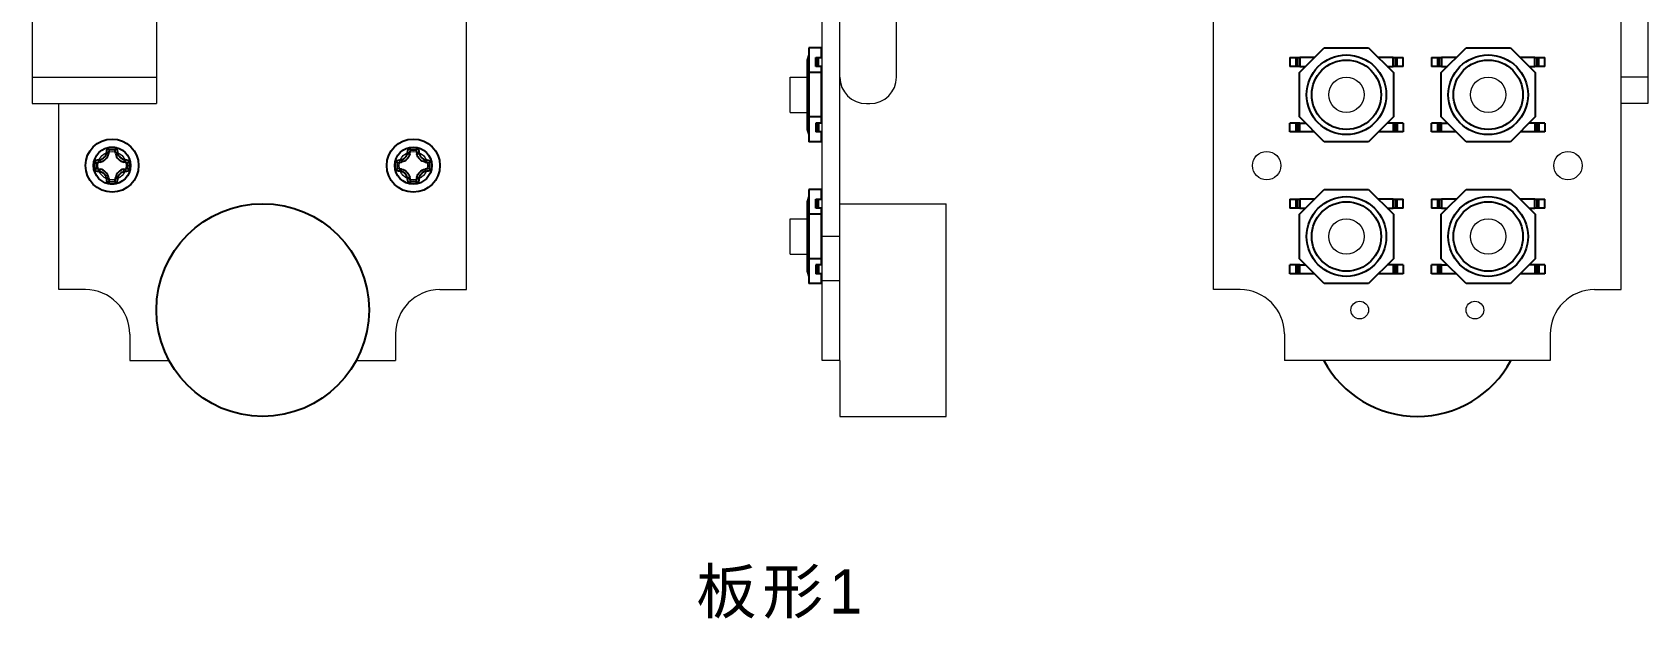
# Model space of a CAD drawing. Header units: millimetres. Extents: x -13 to 383, y -156 to 81.
# Drawn here: x -13 to 78.2, y -17.4 to 15.7 of the extents above; entities that cross this region are included whole.
import ezdxf

# ---------------------------------------------------------------- set-up
doc = ezdxf.new("R2010")
doc.units = ezdxf.units.MM
doc.header["$LTSCALE"] = 0.5
doc.linetypes.add('虚线', pattern=[2, 1, -1])
doc.layers.get('0').update_dxf_attribs({"lineweight": 18})
doc.layers.add('尺寸线层', color=3, linetype='Continuous', lineweight=18)
doc.styles.add('标准', font='', dxfattribs={"width": 0.667})
doc.styles.get('标准').set_extended_font_data('宋体')

# ---------------------------------------------------------------- blocks, each defined once
blk = doc.blocks.new('*X21')
at = {"color": 136, "linetype": 'Continuous', "lineweight": 25}
for p, q in [((3.374, -0.861), (2.674, -0.861)), ((2.674, -0.861), (2.674, -2.259)), ((3.374, -0.861), (3.374, -1.411)), ((2.674, -1.261), (2.574, -1.553)), ((2.574, -1.553), (2.574, -5.47)), ((3.074, -1.911), (3.074, -1.411)), ((3.074, -1.411), (3.133, -1.411)), ((3.133, -1.911), (3.133, -1.411)), ((3.133, -1.411), (3.224, -1.411)), ((3.224, -1.411), (3.424, -1.411)), ((3.224, -1.911), (3.224, -1.411)), ((3.374, -2.259), (2.674, -2.259)), ((2.674, -2.259), (2.674, -4.764)), ((3.133, -1.911), (3.074, -1.911)), ((3.224, -1.911), (3.133, -1.911)), ((3.424, -1.911), (3.224, -1.911)), ((3.374, -1.911), (3.374, -2.259)), ((3.374, -2.259), (3.374, -4.764)), ((3.374, -4.764), (2.674, -4.764)), ((2.674, -4.764), (2.674, -6.161)), ((3.074, -5.111), (3.074, -5.611)), ((3.133, -5.111), (3.074, -5.111)), ((3.133, -5.611), (3.133, -5.111)), ((3.224, -5.111), (3.133, -5.111)), ((3.224, -5.111), (3.224, -5.611)), ((3.424, -5.111), (3.224, -5.111)), ((3.374, -4.764), (3.374, -5.111)), ((2.574, -5.47), (2.674, -5.761)), ((3.374, -6.161), (2.674, -6.161)), ((3.133, -5.611), (3.074, -5.611)), ((3.224, -5.611), (3.133, -5.611)), ((3.424, -5.611), (3.224, -5.611)), ((3.374, -5.611), (3.374, -6.161))]:
    blk.add_line(p, q, dxfattribs=at)
blk = doc.blocks.new('*X22')
at = {"color": 136, "linetype": 'Continuous', "lineweight": 25}
for p, q in [((-4.211, -1.588), (-4.911, -1.588)), ((-4.911, -1.588), (-4.911, -2.985)), ((-4.211, -1.588), (-4.211, -2.138)), ((-4.911, -1.988), (-5.011, -2.279)), ((-5.011, -2.279), (-5.011, -6.197)), ((-4.511, -2.638), (-4.511, -2.138)), ((-4.511, -2.138), (-4.452, -2.138)), ((-4.452, -2.638), (-4.511, -2.638)), ((-4.452, -2.638), (-4.452, -2.138)), ((-4.452, -2.138), (-4.361, -2.138)), ((-4.361, -2.638), (-4.452, -2.638)), ((-4.361, -2.138), (-4.161, -2.138)), ((-4.361, -2.638), (-4.361, -2.138)), ((-4.161, -2.638), (-4.361, -2.638)), ((-4.211, -2.638), (-4.211, -2.985)), ((-4.211, -2.985), (-4.911, -2.985)), ((-4.911, -2.985), (-4.911, -5.491)), ((-4.211, -2.985), (-4.211, -5.491)), ((-5.011, -6.197), (-4.911, -6.488)), ((-4.211, -5.491), (-4.911, -5.491)), ((-4.911, -5.491), (-4.911, -6.888)), ((-4.511, -5.838), (-4.511, -6.338)), ((-4.452, -5.838), (-4.511, -5.838)), ((-4.452, -6.338), (-4.511, -6.338)), ((-4.452, -6.338), (-4.452, -5.838)), ((-4.361, -5.838), (-4.452, -5.838)), ((-4.361, -6.338), (-4.452, -6.338)), ((-4.361, -5.838), (-4.361, -6.338)), ((-4.161, -5.838), (-4.361, -5.838)), ((-4.161, -6.338), (-4.361, -6.338)), ((-4.211, -5.491), (-4.211, -5.838)), ((-4.211, -6.338), (-4.211, -6.888)), ((-4.211, -6.888), (-4.911, -6.888))]:
    blk.add_line(p, q, dxfattribs=at)
blk = doc.blocks.new('*X23')
at = {"color": 8}
for p, q in [((-8.362, 10.686), (-2.362, 10.686)), ((-2.362, -1.314), (-2.362, 10.686)), ((-8.362, 1.836), (-8.362, -1.314)), ((-8.362, -1.314), (-2.362, -1.314))]:
    blk.add_line(p, q, dxfattribs=at)
blk = doc.blocks.new('*X24')
at = {"color": 8, "linetype": 'Continuous', "ltscale": 0.5}
for p, q in [((-8.293, 2.47), (-8.093, 2.47)), ((-9.793, -5.03), (-9.793, 0.97)), ((-6.593, -5.03), (-6.593, 0.97)), ((-8.293, -6.53), (-8.093, -6.53))]:
    blk.add_line(p, q, dxfattribs=at)
for centre, start, end in [((-8.293, 0.97), 90, 180), ((-8.093, 0.97), 0, 90), ((-8.293, -5.03), 180, 270), ((-8.093, -5.03), 270, 360)]:
    blk.add_arc(centre, 1.5, start, end, dxfattribs=at)
blk = doc.blocks.new('*X27')
at = {"color": 3, "linetype": 'Continuous', "lineweight": 25}
blk.add_line((-6.06, -9.183), (-7.06, -9.183), dxfattribs=at)
at = {"color": 3}
for p, q in [((-7.06, -65.683), (-7.06, -9.183)), ((-6.06, -65.683), (-6.06, -9.183)), ((-6.06, -58.683), (-7.06, -58.683)), ((-6.06, -61.183), (-7.06, -61.183)), ((-6.06, -65.683), (-7.06, -65.683))]:
    blk.add_line(p, q, dxfattribs=at)
at = {"color": 3, "linetype": 'Continuous', "ltscale": 0.5}
for p, q in [((-6.06, -16.933), (-7.06, -16.933)), ((-6.06, -22.433), (-7.06, -22.433)), ((-6.06, -35.933), (-7.06, -35.933)), ((-6.06, -41.433), (-7.06, -41.433))]:
    blk.add_line(p, q, dxfattribs=at)

msp = doc.modelspace()

# ---------------------------------------------------------------- linework, layer by layer
at = {"color": 3}
for p, q in [((11.5, 1.15), (11.5, 21.4)), ((53.653, 1.15), (53.653, 21.4)), ((76.653, 1.15), (76.653, 21.4)), ((-11.5, 1.15), (-11.5, 11.65)), ((-10, 1.15), (-11.5, 1.15)), ((10, 1.15), (11.5, 1.15)), ((55.153, 1.15), (53.653, 1.15)), ((75.153, 1.15), (76.653, 1.15)), ((-7.5, -1.362), (-7.5, -2.85)), ((7.5, -1.35), (7.5, -2.85)), ((57.653, -1.35), (57.653, -2.85)), ((72.653, -1.362), (72.653, -2.85)), ((-7.5, -2.85), (-5.28, -2.85)), ((5.28, -2.85), (7.5, -2.85)), ((72.653, -2.85), (57.653, -2.85))]:
    msp.add_line(p, q, dxfattribs=at)
at = {"color": 8, "linetype": 'Continuous', "ltscale": 0.5}
for p, q in [((-13, 20.65), (-13, 11.65)), ((-6, 20.65), (-6, 11.65)), ((78.153, 20.65), (78.153, 11.65)), ((-13, 13.15), (-6, 13.15)), ((78.153, 13.15), (76.653, 13.15)), ((-13, 11.65), (-6, 11.65)), ((78.153, 11.65), (76.653, 11.65))]:
    msp.add_line(p, q, dxfattribs=at)
at = {"color": 136, "linetype": 'Continuous', "lineweight": 25}
for p, q in [((58.503, 13.403), (59.901, 14.8)), ((59.901, 14.8), (62.406, 14.8)), ((62.406, 14.8), (63.803, 13.403)), ((66.503, 13.403), (67.901, 14.8)), ((67.901, 14.8), (70.406, 14.8)), ((70.406, 14.8), (71.803, 13.403)), ((57.953, 14.25), (57.953, 13.75)), ((57.953, 14.25), (58.292, 14.25)), ((58.292, 13.75), (57.953, 13.75)), ((58.292, 14.25), (58.292, 13.75)), ((58.292, 14.25), (58.384, 14.25)), ((58.384, 13.75), (58.292, 13.75)), ((58.384, 14.25), (58.384, 13.75)), ((58.384, 14.25), (58.525, 14.25)), ((58.525, 13.75), (58.384, 13.75)), ((58.525, 14.25), (58.525, 13.75)), ((59.351, 14.25), (58.525, 14.25)), ((58.525, 13.75), (58.851, 13.75)), ((63.782, 14.25), (62.956, 14.25)), ((63.456, 13.75), (63.782, 13.75)), ((63.782, 13.75), (63.782, 14.25)), ((63.782, 14.25), (63.923, 14.25)), ((63.923, 13.75), (63.782, 13.75)), ((63.923, 13.75), (63.923, 14.25)), ((63.923, 14.25), (64.015, 14.25)), ((64.015, 13.75), (63.923, 13.75)), ((64.015, 13.75), (64.015, 14.25)), ((64.015, 14.25), (64.353, 14.25)), ((64.353, 13.75), (64.015, 13.75)), ((64.353, 13.75), (64.353, 14.25)), ((65.953, 14.25), (65.953, 13.75)), ((65.953, 14.25), (66.292, 14.25)), ((66.292, 13.75), (65.953, 13.75)), ((66.292, 14.25), (66.292, 13.75)), ((66.292, 14.25), (66.384, 14.25)), ((66.384, 13.75), (66.292, 13.75)), ((66.384, 14.25), (66.384, 13.75)), ((66.384, 14.25), (66.525, 14.25)), ((66.525, 13.75), (66.384, 13.75)), ((66.525, 14.25), (66.525, 13.75)), ((67.351, 14.25), (66.525, 14.25)), ((66.525, 13.75), (66.851, 13.75)), ((71.782, 14.25), (70.956, 14.25)), ((71.456, 13.75), (71.782, 13.75)), ((71.782, 13.75), (71.782, 14.25)), ((71.782, 14.25), (71.923, 14.25)), ((71.923, 13.75), (71.782, 13.75)), ((71.923, 13.75), (71.923, 14.25)), ((71.923, 14.25), (72.015, 14.25)), ((72.015, 13.75), (71.923, 13.75)), ((72.015, 13.75), (72.015, 14.25)), ((72.015, 14.25), (72.353, 14.25)), ((72.353, 13.75), (72.015, 13.75)), ((72.353, 13.75), (72.353, 14.25)), ((58.503, 10.897), (58.503, 13.403)), ((63.803, 13.403), (63.803, 10.897)), ((66.503, 10.897), (66.503, 13.403)), ((71.803, 13.403), (71.803, 10.897)), ((57.953, 10.05), (57.953, 10.55)), ((58.292, 10.55), (57.953, 10.55)), ((58.292, 10.05), (57.953, 10.05)), ((58.292, 10.55), (58.292, 10.05)), ((58.384, 10.55), (58.292, 10.55)), ((58.384, 10.05), (58.292, 10.05)), ((58.384, 10.55), (58.384, 10.05)), ((58.525, 10.55), (58.384, 10.55)), ((58.525, 10.05), (58.384, 10.05)), ((59.901, 9.5), (58.503, 10.897)), ((58.525, 10.05), (58.525, 10.55)), ((58.525, 10.55), (58.851, 10.55)), ((59.351, 10.05), (58.525, 10.05)), ((63.803, 10.897), (62.406, 9.5)), ((63.782, 10.05), (62.956, 10.05)), ((63.782, 10.55), (63.456, 10.55)), ((63.782, 10.55), (63.782, 10.05)), ((63.923, 10.55), (63.782, 10.55)), ((63.923, 10.05), (63.782, 10.05)), ((63.923, 10.05), (63.923, 10.55)), ((64.015, 10.55), (63.923, 10.55)), ((64.015, 10.05), (63.923, 10.05)), ((64.015, 10.55), (64.015, 10.05)), ((64.353, 10.55), (64.015, 10.55)), ((64.353, 10.05), (64.015, 10.05)), ((64.353, 10.55), (64.353, 10.05)), ((65.953, 10.05), (65.953, 10.55)), ((66.292, 10.55), (65.953, 10.55)), ((66.292, 10.05), (65.953, 10.05)), ((66.292, 10.55), (66.292, 10.05)), ((66.384, 10.55), (66.292, 10.55)), ((66.384, 10.05), (66.292, 10.05)), ((66.384, 10.55), (66.384, 10.05)), ((66.525, 10.55), (66.384, 10.55)), ((66.525, 10.05), (66.384, 10.05)), ((67.901, 9.5), (66.503, 10.897)), ((66.525, 10.05), (66.525, 10.55)), ((66.525, 10.55), (66.851, 10.55)), ((67.351, 10.05), (66.525, 10.05)), ((71.803, 10.897), (70.406, 9.5)), ((71.782, 10.05), (70.956, 10.05)), ((71.782, 10.55), (71.456, 10.55)), ((71.782, 10.55), (71.782, 10.05)), ((71.923, 10.55), (71.782, 10.55)), ((71.923, 10.05), (71.782, 10.05)), ((71.923, 10.05), (71.923, 10.55)), ((72.015, 10.55), (71.923, 10.55)), ((72.015, 10.05), (71.923, 10.05)), ((72.015, 10.55), (72.015, 10.05)), ((72.353, 10.55), (72.015, 10.55)), ((72.353, 10.05), (72.015, 10.05)), ((72.353, 10.55), (72.353, 10.05)), ((62.406, 9.5), (59.901, 9.5)), ((70.406, 9.5), (67.901, 9.5)), ((58.503, 5.403), (59.901, 6.8)), ((59.901, 6.8), (62.406, 6.8)), ((62.406, 6.8), (63.803, 5.403)), ((66.503, 5.403), (67.901, 6.8)), ((67.901, 6.8), (70.406, 6.8)), ((70.406, 6.8), (71.803, 5.403)), ((57.953, 6.25), (57.953, 5.75)), ((57.953, 6.25), (58.292, 6.25)), ((58.292, 5.75), (57.953, 5.75)), ((58.292, 6.25), (58.292, 5.75)), ((58.292, 6.25), (58.384, 6.25)), ((58.384, 5.75), (58.292, 5.75)), ((58.384, 6.25), (58.384, 5.75)), ((58.384, 6.25), (58.525, 6.25)), ((58.525, 5.75), (58.384, 5.75)), ((58.525, 6.25), (58.525, 5.75)), ((59.351, 6.25), (58.525, 6.25)), ((58.525, 5.75), (58.851, 5.75)), ((63.782, 6.25), (62.956, 6.25)), ((63.456, 5.75), (63.782, 5.75)), ((63.782, 5.75), (63.782, 6.25)), ((63.782, 6.25), (63.923, 6.25)), ((63.923, 5.75), (63.782, 5.75)), ((63.923, 5.75), (63.923, 6.25)), ((63.923, 6.25), (64.015, 6.25)), ((64.015, 5.75), (63.923, 5.75)), ((64.015, 5.75), (64.015, 6.25)), ((64.015, 6.25), (64.353, 6.25)), ((64.353, 5.75), (64.015, 5.75)), ((64.353, 5.75), (64.353, 6.25)), ((65.953, 6.25), (65.953, 5.75)), ((65.953, 6.25), (66.292, 6.25)), ((66.292, 5.75), (65.953, 5.75)), ((66.292, 6.25), (66.292, 5.75)), ((66.292, 6.25), (66.384, 6.25)), ((66.384, 5.75), (66.292, 5.75)), ((66.384, 6.25), (66.384, 5.75)), ((66.384, 6.25), (66.525, 6.25)), ((66.525, 5.75), (66.384, 5.75)), ((66.525, 6.25), (66.525, 5.75)), ((67.351, 6.25), (66.525, 6.25)), ((66.525, 5.75), (66.851, 5.75)), ((71.782, 6.25), (70.956, 6.25)), ((71.456, 5.75), (71.782, 5.75)), ((71.782, 5.75), (71.782, 6.25)), ((71.782, 6.25), (71.923, 6.25)), ((71.923, 5.75), (71.782, 5.75)), ((71.923, 5.75), (71.923, 6.25)), ((71.923, 6.25), (72.015, 6.25)), ((72.015, 5.75), (71.923, 5.75)), ((72.015, 5.75), (72.015, 6.25)), ((72.015, 6.25), (72.353, 6.25)), ((72.353, 5.75), (72.015, 5.75)), ((72.353, 5.75), (72.353, 6.25)), ((58.503, 2.897), (58.503, 5.403)), ((63.803, 5.403), (63.803, 2.897)), ((66.503, 2.897), (66.503, 5.403)), ((71.803, 5.403), (71.803, 2.897)), ((59.901, 1.5), (58.503, 2.897)), ((63.803, 2.897), (62.406, 1.5)), ((67.901, 1.5), (66.503, 2.897)), ((71.803, 2.897), (70.406, 1.5)), ((57.953, 2.05), (57.953, 2.55)), ((58.292, 2.55), (57.953, 2.55)), ((58.292, 2.05), (57.953, 2.05)), ((58.292, 2.55), (58.292, 2.05)), ((58.384, 2.55), (58.292, 2.55)), ((58.384, 2.05), (58.292, 2.05)), ((58.384, 2.55), (58.384, 2.05)), ((58.525, 2.55), (58.384, 2.55)), ((58.525, 2.05), (58.384, 2.05)), ((58.525, 2.05), (58.525, 2.55)), ((58.525, 2.55), (58.851, 2.55)), ((59.351, 2.05), (58.525, 2.05)), ((63.782, 2.05), (62.956, 2.05)), ((63.782, 2.55), (63.456, 2.55)), ((63.782, 2.55), (63.782, 2.05)), ((63.923, 2.55), (63.782, 2.55)), ((63.923, 2.05), (63.782, 2.05)), ((63.923, 2.05), (63.923, 2.55)), ((64.015, 2.55), (63.923, 2.55)), ((64.015, 2.05), (63.923, 2.05)), ((64.015, 2.55), (64.015, 2.05)), ((64.353, 2.55), (64.015, 2.55)), ((64.353, 2.05), (64.015, 2.05)), ((64.353, 2.55), (64.353, 2.05)), ((65.953, 2.05), (65.953, 2.55)), ((66.292, 2.55), (65.953, 2.55)), ((66.292, 2.05), (65.953, 2.05)), ((66.292, 2.55), (66.292, 2.05)), ((66.384, 2.55), (66.292, 2.55)), ((66.384, 2.05), (66.292, 2.05)), ((66.384, 2.55), (66.384, 2.05)), ((66.525, 2.55), (66.384, 2.55)), ((66.525, 2.05), (66.384, 2.05)), ((66.525, 2.05), (66.525, 2.55)), ((66.525, 2.55), (66.851, 2.55)), ((67.351, 2.05), (66.525, 2.05)), ((71.782, 2.05), (70.956, 2.05)), ((71.782, 2.55), (71.456, 2.55)), ((71.782, 2.55), (71.782, 2.05)), ((71.923, 2.55), (71.782, 2.55)), ((71.923, 2.05), (71.782, 2.05)), ((71.923, 2.05), (71.923, 2.55)), ((72.015, 2.55), (71.923, 2.55)), ((72.015, 2.05), (71.923, 2.05)), ((72.015, 2.55), (72.015, 2.05)), ((72.353, 2.55), (72.015, 2.55)), ((72.353, 2.05), (72.015, 2.05)), ((72.353, 2.55), (72.353, 2.05)), ((62.406, 1.5), (59.901, 1.5)), ((70.406, 1.5), (67.901, 1.5))]:
    msp.add_line(p, q, dxfattribs=at)
at = {"color": 2, "linetype": 'Continuous'}
for p, q in [((29.767, 13.15), (30.717, 13.15)), ((29.767, 11.15), (29.767, 13.15)), ((29.767, 11.15), (30.717, 11.15)), ((29.767, 5.15), (30.717, 5.15)), ((29.767, 3.15), (29.767, 5.15)), ((29.767, 3.15), (30.717, 3.15))]:
    msp.add_line(p, q, dxfattribs=at)
at = {"color": 7, "linetype": 'Continuous', "lineweight": 25}
for p, q in [((-9.162, 8.354), (-9.385, 8.314)), ((-9.185, 8.485), (-9.162, 8.354)), ((-8.704, 8.812), (-8.835, 8.835)), ((-8.664, 9.035), (-8.704, 8.812)), ((-8.296, 8.812), (-8.336, 9.035)), ((-8.165, 8.835), (-8.296, 8.812)), ((-7.815, 8.485), (-7.838, 8.354)), ((-7.615, 8.314), (-7.838, 8.354)), ((7.615, 8.314), (7.838, 8.354)), ((7.815, 8.485), (7.838, 8.354)), ((8.165, 8.835), (8.296, 8.812)), ((8.296, 8.812), (8.336, 9.035)), ((8.664, 9.035), (8.704, 8.812)), ((8.704, 8.812), (8.835, 8.835)), ((9.185, 8.485), (9.162, 8.354)), ((9.162, 8.354), (9.385, 8.314)), ((-9.385, 7.986), (-9.162, 7.946)), ((-9.185, 7.815), (-9.162, 7.946)), ((-8.835, 7.465), (-8.704, 7.488)), ((-8.704, 7.488), (-8.664, 7.265)), ((-8.336, 7.265), (-8.296, 7.488)), ((-8.165, 7.465), (-8.296, 7.488)), ((-7.838, 7.946), (-7.615, 7.986)), ((-7.815, 7.815), (-7.838, 7.946)), ((7.838, 7.946), (7.615, 7.986)), ((7.815, 7.815), (7.838, 7.946)), ((8.165, 7.465), (8.296, 7.488)), ((8.336, 7.265), (8.296, 7.488)), ((8.704, 7.488), (8.664, 7.265)), ((8.835, 7.465), (8.704, 7.488)), ((9.385, 7.986), (9.162, 7.946)), ((9.185, 7.815), (9.162, 7.946))]:
    msp.add_line(p, q, dxfattribs=at)
at = {"color": 136, "linetype": 'Continuous', "lineweight": 25}
for centre, radius in [((61.153, 12.15), 2.25), ((61.153, 12.15), 1.959), ((69.153, 12.15), 2.25), ((69.153, 12.15), 1.959), ((61.153, 4.15), 2.25), ((69.153, 4.15), 2.25), ((61.153, 4.15), 1.959), ((69.153, 4.15), 1.959)]:
    msp.add_circle(centre, radius, dxfattribs=at)
at = {"color": 2, "linetype": 'Continuous'}
for centre in [(61.153, 12.15), (69.153, 12.15), (61.153, 4.15), (69.153, 4.15)]:
    msp.add_circle(centre, 1, dxfattribs=at)
at = {"color": 7, "linetype": 'Continuous', "lineweight": 25}
for centre, radius in [((-8.5, 8.15), 1.5), ((-8.5, 8.15), 1.044), ((8.5, 8.15), 1.5), ((8.5, 8.15), 1.044)]:
    msp.add_circle(centre, radius, dxfattribs=at)
at = {"color": 3, "linetype": 'Continuous', "ltscale": 0.5}
for centre in [(-8.5, 8.15), (8.5, 8.15), (56.653, 8.15), (73.653, 8.15)]:
    msp.add_circle(centre, 0.8, dxfattribs=at)
at = {"color": 8, "linetype": 'Continuous', "lineweight": 25}
msp.add_circle((0, 0), 6, dxfattribs=at)
at = {"color": 8}
for centre in [(61.903, 0), (68.403, 0)]:
    msp.add_circle(centre, 0.5, dxfattribs=at)
at = {"color": 3}
for centre, start, end in [((-10, -1.35), 359.73449, 90), ((10, -1.35), 90, 180), ((55.153, -1.35), 0, 90), ((75.153, -1.35), 90, 180.26551)]:
    msp.add_arc(centre, 2.5, start, end, dxfattribs=at)
at = {"color": 8, "linetype": 'Continuous', "lineweight": 25}
msp.add_arc((65.153, 0), 6, 208.35935, 331.64065, dxfattribs=at)
at = {"color": 7, "linetype": 'Continuous', "lineweight": 25}
for points in [[(-8.774, 9.139), (-8.794, 9.038), (-8.815, 8.937), (-8.835, 8.835)], [(-8.165, 8.835), (-8.185, 8.937), (-8.206, 9.038), (-8.226, 9.139)], [(8.165, 8.835), (8.185, 8.937), (8.206, 9.038), (8.226, 9.139)], [(8.774, 9.139), (8.794, 9.038), (8.815, 8.937), (8.835, 8.835)], [(-9.185, 8.485), (-9.287, 8.465), (-9.388, 8.444), (-9.489, 8.424)], [(-7.511, 8.424), (-7.612, 8.444), (-7.713, 8.465), (-7.815, 8.485)], [(7.511, 8.424), (7.612, 8.444), (7.713, 8.465), (7.815, 8.485)], [(9.185, 8.485), (9.287, 8.465), (9.388, 8.444), (9.489, 8.424)], [(-9.489, 7.876), (-9.388, 7.856), (-9.287, 7.835), (-9.185, 7.815)], [(-8.835, 7.465), (-8.815, 7.363), (-8.794, 7.262), (-8.774, 7.161)], [(-8.226, 7.161), (-8.206, 7.262), (-8.185, 7.363), (-8.165, 7.465)], [(-7.815, 7.815), (-7.713, 7.835), (-7.612, 7.856), (-7.511, 7.876)], [(7.815, 7.815), (7.713, 7.835), (7.612, 7.856), (7.511, 7.876)], [(8.226, 7.161), (8.206, 7.262), (8.185, 7.363), (8.165, 7.465)], [(8.835, 7.465), (8.815, 7.363), (8.794, 7.262), (8.774, 7.161)], [(9.489, 7.876), (9.388, 7.856), (9.287, 7.835), (9.185, 7.815)]]:
    msp.add_open_spline(points, degree=3, dxfattribs=at)
for points, knots in [([(-8.226, 9.139), (-8.256, 9.147), (-8.316, 9.162), (-8.408, 9.174), (-8.5, 9.179), (-8.592, 9.174), (-8.684, 9.162), (-8.744, 9.147), (-8.774, 9.139)], [0, 0, 0, 0, 0.0937468, 0.1860006, 0.2774979, 0.3689952, 0.461249, 0.5549958, 0.5549958, 0.5549958, 0.5549958]), ([(-8.774, 9.139), (-8.755, 9.122), (-8.718, 9.088), (-8.682, 9.052), (-8.664, 9.035)], [0, 0, 0, 0, 0.0774953, 0.1514646, 0.1514646, 0.1514646, 0.1514646]), ([(-8.336, 9.035), (-8.318, 9.052), (-8.282, 9.088), (-8.245, 9.122), (-8.226, 9.139)], [0, 0, 0, 0, 0.0739693, 0.1514646, 0.1514646, 0.1514646, 0.1514646]), ([(8.226, 9.139), (8.256, 9.147), (8.316, 9.162), (8.408, 9.174), (8.5, 9.179), (8.592, 9.174), (8.684, 9.162), (8.744, 9.147), (8.774, 9.139)], [0, 0, 0, 0, 0.0937468, 0.1860006, 0.2774979, 0.3689952, 0.461249, 0.5549958, 0.5549958, 0.5549958, 0.5549958]), ([(8.336, 9.035), (8.318, 9.052), (8.282, 9.088), (8.245, 9.122), (8.226, 9.139)], [0, 0, 0, 0, 0.0739693, 0.1514646, 0.1514646, 0.1514646, 0.1514646]), ([(8.774, 9.139), (8.755, 9.122), (8.718, 9.088), (8.682, 9.052), (8.664, 9.035)], [0, 0, 0, 0, 0.0774953, 0.1514646, 0.1514646, 0.1514646, 0.1514646]), ([(-9.489, 8.424), (-9.497, 8.394), (-9.512, 8.334), (-9.524, 8.242), (-9.529, 8.15), (-9.524, 8.058), (-9.512, 7.966), (-9.497, 7.906), (-9.489, 7.876)], [0, 0, 0, 0, 0.0938471, 0.1860833, 0.2775031, 0.368923, 0.4611592, 0.5550063, 0.5550063, 0.5550063, 0.5550063]), ([(-9.385, 8.314), (-9.402, 8.332), (-9.438, 8.368), (-9.472, 8.405), (-9.489, 8.424)], [0, 0, 0, 0, 0.0739693, 0.1514646, 0.1514646, 0.1514646, 0.1514646]), ([(-9.385, 8.314), (-9.389, 8.287), (-9.398, 8.233), (-9.401, 8.15), (-9.398, 8.067), (-9.389, 8.013), (-9.385, 7.986)], [0, 0, 0, 0, 0.0829086, 0.165114, 0.2473195, 0.3302281, 0.3302281, 0.3302281, 0.3302281]), ([(-8.835, 8.835), (-8.84, 8.813), (-8.85, 8.771), (-8.877, 8.711), (-8.912, 8.655), (-8.969, 8.589), (-9.058, 8.52), (-9.143, 8.497), (-9.185, 8.485)], [0, 0, 0, 0, 0.0665282, 0.1315134, 0.1964508, 0.2628396, 0.3938295, 0.5251544, 0.5251544, 0.5251544, 0.5251544]), ([(-9.162, 8.354), (-9.049, 8.374), (-8.942, 8.43), (-8.78, 8.592), (-8.724, 8.699), (-8.704, 8.812)], [0, 0, 0, 0, 0.3432641, 0.3432641, 0.6865283, 0.6865283, 0.6865283, 0.6865283]), ([(-8.336, 9.035), (-8.363, 9.039), (-8.417, 9.048), (-8.5, 9.051), (-8.583, 9.048), (-8.637, 9.039), (-8.664, 9.035)], [0, 0, 0, 0, 0.0829086, 0.165114, 0.2473195, 0.3302281, 0.3302281, 0.3302281, 0.3302281]), ([(-8.296, 8.812), (-8.276, 8.699), (-8.22, 8.592), (-8.058, 8.43), (-7.951, 8.374), (-7.838, 8.354)], [0, 0, 0, 0, 0.3432641, 0.3432641, 0.6865283, 0.6865283, 0.6865283, 0.6865283]), ([(-7.815, 8.485), (-7.837, 8.49), (-7.879, 8.5), (-7.939, 8.527), (-7.995, 8.562), (-8.061, 8.619), (-8.13, 8.708), (-8.153, 8.793), (-8.165, 8.835)], [0, 0, 0, 0, 0.0664915, 0.1314577, 0.1964044, 0.2628417, 0.393774, 0.5251541, 0.5251541, 0.5251541, 0.5251541]), ([(-7.511, 8.424), (-7.528, 8.405), (-7.562, 8.368), (-7.598, 8.332), (-7.615, 8.314)], [0, 0, 0, 0, 0.0774953, 0.1514646, 0.1514646, 0.1514646, 0.1514646]), ([(-7.615, 7.986), (-7.611, 8.013), (-7.602, 8.067), (-7.599, 8.15), (-7.602, 8.233), (-7.611, 8.287), (-7.615, 8.314)], [0, 0, 0, 0, 0.0829086, 0.165114, 0.2473195, 0.3302281, 0.3302281, 0.3302281, 0.3302281]), ([(-7.511, 7.876), (-7.503, 7.906), (-7.488, 7.966), (-7.476, 8.058), (-7.471, 8.15), (-7.476, 8.242), (-7.488, 8.334), (-7.503, 8.394), (-7.511, 8.424)], [0, 0, 0, 0, 0.0938471, 0.1860833, 0.2775031, 0.368923, 0.4611592, 0.5550063, 0.5550063, 0.5550063, 0.5550063]), ([(7.511, 7.876), (7.503, 7.906), (7.488, 7.966), (7.476, 8.058), (7.471, 8.15), (7.476, 8.242), (7.488, 8.334), (7.503, 8.394), (7.511, 8.424)], [0, 0, 0, 0, 0.0938471, 0.1860833, 0.2775031, 0.368923, 0.4611592, 0.5550063, 0.5550063, 0.5550063, 0.5550063]), ([(7.511, 8.424), (7.528, 8.405), (7.562, 8.368), (7.598, 8.332), (7.615, 8.314)], [0, 0, 0, 0, 0.0774953, 0.1514646, 0.1514646, 0.1514646, 0.1514646]), ([(7.615, 7.986), (7.611, 8.013), (7.602, 8.067), (7.599, 8.15), (7.602, 8.233), (7.611, 8.287), (7.615, 8.314)], [0, 0, 0, 0, 0.0829086, 0.165114, 0.2473195, 0.3302281, 0.3302281, 0.3302281, 0.3302281]), ([(7.815, 8.485), (7.837, 8.49), (7.879, 8.5), (7.939, 8.527), (7.995, 8.562), (8.061, 8.619), (8.13, 8.708), (8.153, 8.793), (8.165, 8.835)], [0, 0, 0, 0, 0.0664915, 0.1314577, 0.1964044, 0.2628417, 0.393774, 0.5251541, 0.5251541, 0.5251541, 0.5251541]), ([(8.296, 8.812), (8.276, 8.699), (8.22, 8.592), (8.058, 8.43), (7.951, 8.374), (7.838, 8.354)], [0, 0, 0, 0, 0.3432641, 0.3432641, 0.6865283, 0.6865283, 0.6865283, 0.6865283]), ([(8.336, 9.035), (8.363, 9.039), (8.417, 9.048), (8.5, 9.051), (8.583, 9.048), (8.637, 9.039), (8.664, 9.035)], [0, 0, 0, 0, 0.0829086, 0.165114, 0.2473195, 0.3302281, 0.3302281, 0.3302281, 0.3302281]), ([(9.162, 8.354), (9.049, 8.374), (8.942, 8.43), (8.78, 8.592), (8.724, 8.699), (8.704, 8.812)], [0, 0, 0, 0, 0.3432641, 0.3432641, 0.6865283, 0.6865283, 0.6865283, 0.6865283]), ([(8.835, 8.835), (8.84, 8.813), (8.85, 8.771), (8.877, 8.711), (8.912, 8.655), (8.969, 8.589), (9.058, 8.52), (9.143, 8.497), (9.185, 8.485)], [0, 0, 0, 0, 0.0665282, 0.1315134, 0.1964508, 0.2628396, 0.3938295, 0.5251544, 0.5251544, 0.5251544, 0.5251544]), ([(9.385, 8.314), (9.402, 8.332), (9.438, 8.368), (9.472, 8.405), (9.489, 8.424)], [0, 0, 0, 0, 0.0739693, 0.1514646, 0.1514646, 0.1514646, 0.1514646]), ([(9.385, 8.314), (9.389, 8.287), (9.398, 8.233), (9.401, 8.15), (9.398, 8.067), (9.389, 8.013), (9.385, 7.986)], [0, 0, 0, 0, 0.0829086, 0.165114, 0.2473195, 0.3302281, 0.3302281, 0.3302281, 0.3302281]), ([(9.489, 8.424), (9.497, 8.394), (9.512, 8.334), (9.524, 8.242), (9.529, 8.15), (9.524, 8.058), (9.512, 7.966), (9.497, 7.906), (9.489, 7.876)], [0, 0, 0, 0, 0.0938471, 0.1860833, 0.2775031, 0.368923, 0.4611592, 0.5550063, 0.5550063, 0.5550063, 0.5550063]), ([(-9.489, 7.876), (-9.472, 7.895), (-9.438, 7.932), (-9.402, 7.968), (-9.385, 7.986)], [0, 0, 0, 0, 0.0774953, 0.1514646, 0.1514646, 0.1514646, 0.1514646]), ([(-9.185, 7.815), (-9.163, 7.81), (-9.121, 7.8), (-9.061, 7.773), (-9.005, 7.738), (-8.939, 7.681), (-8.87, 7.592), (-8.847, 7.507), (-8.835, 7.465)], [0, 0, 0, 0, 0.0664915, 0.1314577, 0.1964044, 0.2628417, 0.393774, 0.5251541, 0.5251541, 0.5251541, 0.5251541]), ([(-8.704, 7.488), (-8.724, 7.601), (-8.78, 7.708), (-8.942, 7.87), (-9.049, 7.926), (-9.162, 7.946)], [0, 0, 0, 0, 0.3432641, 0.3432641, 0.6865283, 0.6865283, 0.6865283, 0.6865283]), ([(-7.838, 7.946), (-7.951, 7.926), (-8.058, 7.87), (-8.22, 7.708), (-8.276, 7.601), (-8.296, 7.488)], [0, 0, 0, 0, 0.3432641, 0.3432641, 0.6865283, 0.6865283, 0.6865283, 0.6865283]), ([(-8.165, 7.465), (-8.16, 7.487), (-8.15, 7.529), (-8.123, 7.589), (-8.088, 7.645), (-8.031, 7.711), (-7.942, 7.78), (-7.857, 7.803), (-7.815, 7.815)], [0, 0, 0, 0, 0.0665282, 0.1315134, 0.1964508, 0.2628396, 0.3938295, 0.5251544, 0.5251544, 0.5251544, 0.5251544]), ([(-7.615, 7.986), (-7.598, 7.968), (-7.562, 7.932), (-7.528, 7.895), (-7.511, 7.876)], [0, 0, 0, 0, 0.0739693, 0.1514646, 0.1514646, 0.1514646, 0.1514646]), ([(7.615, 7.986), (7.598, 7.968), (7.562, 7.932), (7.528, 7.895), (7.511, 7.876)], [0, 0, 0, 0, 0.0739693, 0.1514646, 0.1514646, 0.1514646, 0.1514646]), ([(8.165, 7.465), (8.16, 7.487), (8.15, 7.529), (8.123, 7.589), (8.088, 7.645), (8.031, 7.711), (7.942, 7.78), (7.857, 7.803), (7.815, 7.815)], [0, 0, 0, 0, 0.0665282, 0.1315134, 0.1964508, 0.2628396, 0.3938295, 0.5251544, 0.5251544, 0.5251544, 0.5251544]), ([(7.838, 7.946), (7.951, 7.926), (8.058, 7.87), (8.22, 7.708), (8.276, 7.601), (8.296, 7.488)], [0, 0, 0, 0, 0.3432641, 0.3432641, 0.6865283, 0.6865283, 0.6865283, 0.6865283]), ([(8.704, 7.488), (8.724, 7.601), (8.78, 7.708), (8.942, 7.87), (9.049, 7.926), (9.162, 7.946)], [0, 0, 0, 0, 0.3432641, 0.3432641, 0.6865283, 0.6865283, 0.6865283, 0.6865283]), ([(9.185, 7.815), (9.163, 7.81), (9.121, 7.8), (9.061, 7.773), (9.005, 7.738), (8.939, 7.681), (8.87, 7.592), (8.847, 7.507), (8.835, 7.465)], [0, 0, 0, 0, 0.0664915, 0.1314577, 0.1964044, 0.2628417, 0.393774, 0.5251541, 0.5251541, 0.5251541, 0.5251541]), ([(9.489, 7.876), (9.472, 7.895), (9.438, 7.932), (9.402, 7.968), (9.385, 7.986)], [0, 0, 0, 0, 0.0774953, 0.1514646, 0.1514646, 0.1514646, 0.1514646]), ([(-8.664, 7.265), (-8.682, 7.248), (-8.718, 7.212), (-8.755, 7.178), (-8.774, 7.161)], [0, 0, 0, 0, 0.0739693, 0.1514646, 0.1514646, 0.1514646, 0.1514646]), ([(-8.774, 7.161), (-8.744, 7.153), (-8.684, 7.138), (-8.592, 7.126), (-8.5, 7.121), (-8.408, 7.126), (-8.316, 7.138), (-8.256, 7.153), (-8.226, 7.161)], [0, 0, 0, 0, 0.0937468, 0.1860006, 0.2774979, 0.3689952, 0.461249, 0.5549958, 0.5549958, 0.5549958, 0.5549958]), ([(-8.664, 7.265), (-8.637, 7.261), (-8.583, 7.252), (-8.5, 7.249), (-8.417, 7.252), (-8.363, 7.261), (-8.336, 7.265)], [0, 0, 0, 0, 0.0829086, 0.165114, 0.2473195, 0.3302281, 0.3302281, 0.3302281, 0.3302281]), ([(-8.226, 7.161), (-8.245, 7.178), (-8.282, 7.212), (-8.318, 7.248), (-8.336, 7.265)], [0, 0, 0, 0, 0.0774953, 0.1514646, 0.1514646, 0.1514646, 0.1514646]), ([(8.226, 7.161), (8.245, 7.178), (8.282, 7.212), (8.318, 7.248), (8.336, 7.265)], [0, 0, 0, 0, 0.0774953, 0.1514646, 0.1514646, 0.1514646, 0.1514646]), ([(8.774, 7.161), (8.744, 7.153), (8.684, 7.138), (8.592, 7.126), (8.5, 7.121), (8.408, 7.126), (8.316, 7.138), (8.256, 7.153), (8.226, 7.161)], [0, 0, 0, 0, 0.0937468, 0.1860006, 0.2774979, 0.3689952, 0.461249, 0.5549958, 0.5549958, 0.5549958, 0.5549958]), ([(8.664, 7.265), (8.637, 7.261), (8.583, 7.252), (8.5, 7.249), (8.417, 7.252), (8.363, 7.261), (8.336, 7.265)], [0, 0, 0, 0, 0.0829086, 0.165114, 0.2473195, 0.3302281, 0.3302281, 0.3302281, 0.3302281]), ([(8.664, 7.265), (8.682, 7.248), (8.718, 7.212), (8.755, 7.178), (8.774, 7.161)], [0, 0, 0, 0, 0.0739693, 0.1514646, 0.1514646, 0.1514646, 0.1514646])]:
    msp.add_open_spline(points, degree=3, knots=knots, dxfattribs=at)

# ---------------------------------------------------------------- block references
at = {"color": 3, "linetype": 'Continuous', "ltscale": 0.5}
for name, p in [('*X27', (38.626, 62.833)), ('*X24', (42.359, 18.18)), ('*X21', (28.143, 15.661)), ('*X22', (35.728, 8.388)), ('*X23', (40.929, -4.686))]:
    msp.add_blockref(name, p, dxfattribs=at)

# ---------------------------------------------------------------- texts
at = {"layer": '尺寸线层', "color": 0, "linetype": '虚线', "ltscale": 0.5, "insert": (24.462, -14.626), "char_height": 2.5, "width": 117.58087, "attachment_point": 1, "line_spacing_factor": 1.15057, "style": '标准'}
msp.add_mtext('\\T1.1;{\\fdengxian|b0|i0|c134|p2;\\W1;板形1}', dxfattribs=at)

doc.saveas('drawing.dxf')
